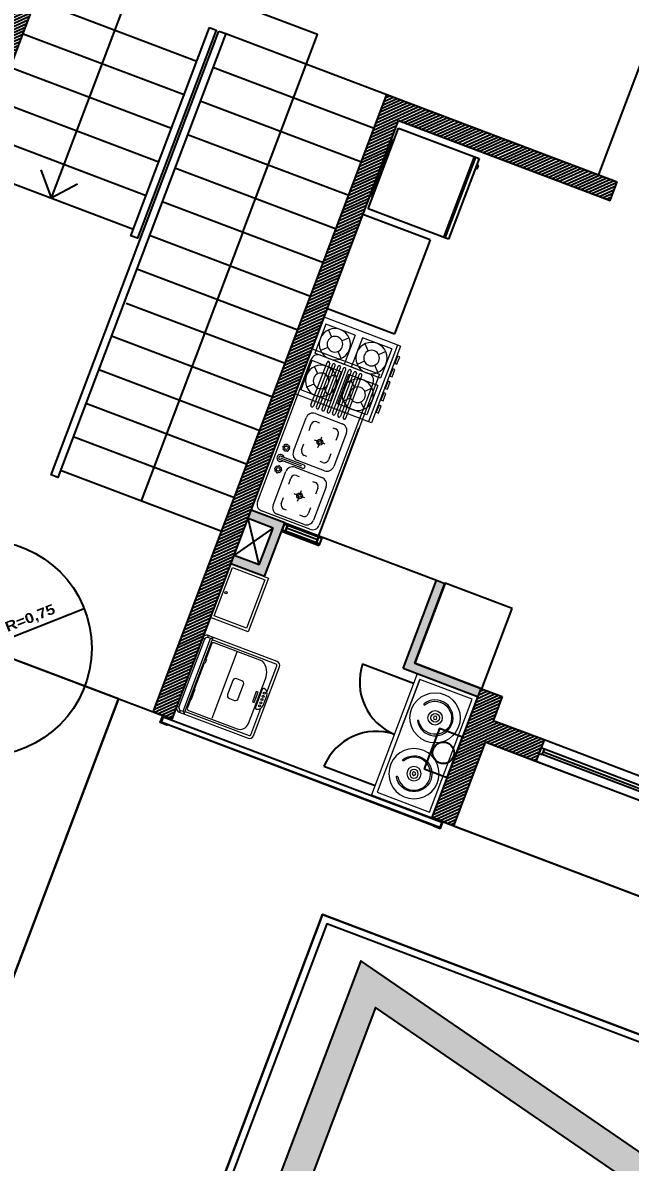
# Model space of a CAD drawing. Extents: x 0 to 346944, y 0 to 6285838.
# Drawn here: x 344162.18 to 344166.41, y 6284446.07 to 6284454 of the extents above; entities that cross this region are included whole.
import ezdxf

# ---------------------------------------------------------------- set-up
doc = ezdxf.new("R2010")
doc.units = 0
doc.header["$LTSCALE"] = 5
for name, color, linetype in [('Estacionamientos', 1, 'Continuous'), ('GRILLA', 254, 'Continuous'), ('PLANTA', 6, 'Continuous'), ('PUNTO-DE-INTERES', 254, 'Continuous')]:
    doc.layers.add(name, color=color, linetype=linetype)
doc.layers.add('Muebles', color=8, linetype='Continuous', lineweight=15)
doc.styles.add('ROMANS', font='romans.shx', dxfattribs={"height": 1})
doc.styles.get("Standard").update_dxf_attribs({"font": 'ariblk.ttf', "height": 2})
doc.dimstyles.new('GRILLA X 500', dxfattribs={"dimtxt": 0.5, "dimasz": 1.8, "dimexe": 1.25, "dimexo": 0.625, "dimtad": 0, "dimdec": 0, "dimtxsty": 'ROMANS', "dimblk": 'NONE', "dimcen": 2.5, "dimse1": 1, "dimse2": 1, "dimsd1": 1, "dimsd2": 1, "dimclrd": 256, "dimclrt": 256, "dimadec": 0, "dimazin": 0, "dimtfac": 1, "dimtdec": 0, "dimtmove": 0, "dimatfit": 3, "dimldrblk": 'NONE', "dimfxlon": 1, "dimtfill": 1, "dimlwd": -1, "dimarcsym": 2})

# ---------------------------------------------------------------- blocks, each defined once
blk = doc.blocks.new('Est.')
at = {"layer": 'Estacionamientos'}
h = blk.add_hatch(color=253, dxfattribs=at)
h.dxf.hatch_style = 1
h.paths.add_polyline_path([(3068.1608, 1567.4743), (3067.1169, 1563.2007), (3069.2046, 1563.2007)])
h.paths.add_polyline_path([(3068.9362, 1563.4115), (3067.3854, 1563.4115), (3068.1608, 1566.586)], flags=16)
at = {"layer": 'Estacionamientos', "color": 8}
for points in [[(3069.2046, 1563.2007), (3068.1608, 1567.4743), (3067.1169, 1563.2007)], [(3068.9362, 1563.4115), (3068.1608, 1566.586), (3067.3854, 1563.4115)]]:
    blk.add_lwpolyline(points, close=True, dxfattribs=at)
blk = doc.blocks.new('Refrigeradora')
for p, q in [((0.02, 0.325), (0.67, 0.325)), ((0.02, -0.325), (0.02, 0.325)), ((0.63, 0.325), (0.63, -0.325)), ((0.64, 0.325), (0.64, -0.325)), ((0.67, 0.325), (0.67, -0.325)), ((0, -0.225), (0, 0.225)), ((0, 0.225), (0.01, 0.225)), ((0.01, -0.225), (0.01, 0.225)), ((0.01, 0.175), (0.02, 0.175)), ((0, -0.225), (0.01, -0.225)), ((0.01, -0.175), (0.02, -0.175)), ((0.67, -0.325), (0.02, -0.325))]:
    blk.add_line(p, q)
blk.add_lwpolyline([(0.67, 0.274), (0.682, 0.274), (0.682, 0.2485), (0.67, 0.2485)])
blk = doc.blocks.new('cocina')
at = {"layer": 'Muebles'}
for p, q in [((36.971, 32.0011), (36.971, 32.5711)), ((37.5404, 32.5711), (36.971, 32.5711)), ((37.2165, 32.5315), (36.9983, 32.5315)), ((36.9983, 32.3133), (36.9983, 32.5315)), ((37.2165, 32.3133), (37.2165, 32.5315)), ((37.271, 32.3133), (37.271, 32.5315)), ((37.4892, 32.5315), (37.271, 32.5315)), ((37.4892, 32.3133), (37.4892, 32.5315)), ((37.5165, 32.0011), (37.5165, 32.5711)), ((37.5404, 32.0011), (37.5404, 32.5711)), ((37.0688, 32.461), (37.0303, 32.4996)), ((37.1845, 32.4996), (37.146, 32.461)), ((37.3416, 32.461), (37.303, 32.4996)), ((37.4573, 32.4996), (37.4187, 32.461)), ((37.0688, 32.3839), (37.0303, 32.3453)), ((37.1845, 32.3453), (37.146, 32.3839)), ((37.3416, 32.3839), (37.303, 32.3453)), ((37.4573, 32.3453), (37.4187, 32.3839)), ((37.2165, 32.3133), (36.9983, 32.3133)), ((37.4892, 32.3133), (37.271, 32.3133)), ((37.2165, 32.2588), (36.9983, 32.2588)), ((36.9983, 32.0406), (36.9983, 32.2588)), ((37.0688, 32.1883), (37.0303, 32.2268)), ((37.1845, 32.2268), (37.146, 32.1883)), ((37.2165, 32.0406), (37.2165, 32.2588)), ((37.271, 32.0406), (37.271, 32.2588)), ((37.4892, 32.2588), (37.271, 32.2588)), ((37.3416, 32.1883), (37.303, 32.2268)), ((37.4573, 32.2268), (37.4187, 32.1883)), ((37.4892, 32.0406), (37.4892, 32.2588)), ((37.0688, 32.1111), (37.0303, 32.0726)), ((37.1845, 32.0726), (37.146, 32.1111)), ((37.3416, 32.1111), (37.303, 32.0726)), ((37.4573, 32.0726), (37.4187, 32.1111)), ((37.5404, 32.0011), (36.971, 32.0011)), ((37.2165, 32.0406), (36.9983, 32.0406)), ((37.4892, 32.0406), (37.271, 32.0406))]:
    blk.add_line(p, q, dxfattribs=at)
for points in [[(37.5609, 32.4373), (37.5447, 32.4373), (37.5447, 32.4913), (37.5609, 32.4913)], [(37.5609, 32.3455), (37.5447, 32.3455), (37.5447, 32.3995), (37.5609, 32.3995)], [(37.5609, 32.2591), (37.5447, 32.2591), (37.5447, 32.3131), (37.5609, 32.3131)], [(37.5609, 32.1672), (37.5447, 32.1672), (37.5447, 32.2213), (37.5609, 32.2213)], [(37.5609, 32.0727), (37.5447, 32.0727), (37.5447, 32.1267), (37.5609, 32.1267)]]:
    blk.add_lwpolyline(points, close=True, dxfattribs=at)
for centre, radius in [((37.1074, 32.4224), 0.1091), ((37.3801, 32.4224), 0.1091), ((37.1074, 32.4224), 0.0545), ((37.3801, 32.4224), 0.0545), ((37.1074, 32.1497), 0.1091), ((37.3801, 32.1497), 0.1091), ((37.1074, 32.1497), 0.0545), ((37.3801, 32.1497), 0.0545)]:
    blk.add_circle(centre, radius, dxfattribs=at)
blk = doc.blocks.new('GAS')
at = {"layer": 'Muebles', "elevation": -597.625}
blk.add_lwpolyline([(38.2517, 33.8996, 1), (38.2432, 33.9048, -3.596996), (38.2432, 34.0235, 1), (38.2517, 34.0287, 3.596996)], format="xyb", close=True, dxfattribs=at)
at = {"layer": 'Muebles'}
for radius in [0.175, 0.05, 0.03]:
    blk.add_circle((38.1447, 33.9642, -597.625), radius, dxfattribs=at)
blk = doc.blocks.new('nicho gas')
at = {"layer": 'Muebles'}
for q in [(38.3429, 34.1534), (38.3429, 33.3134)]:
    blk.add_line((38.3429, 33.7734), q, dxfattribs=at)
for points in [[(37.9229, 34.1834), (38.3729, 34.1834), (38.3729, 33.2834), (37.9229, 33.2834)], [(37.9529, 34.1534), (38.3429, 34.1534), (38.3429, 33.3134), (37.9529, 33.3134)]]:
    blk.add_lwpolyline(points, close=True, dxfattribs=at)
for centre in [(38.1479, 33.9414), (38.1479, 33.5254)]:
    blk.add_circle(centre, 0.012, dxfattribs=at)
at = {"layer": 'Muebles', "xscale": -1, "rotation": 180}
blk.add_blockref('GAS', (0.0032, 67.9055, 597.625), dxfattribs=at)
at = {"layer": 'Muebles'}
blk.add_blockref('GAS', (0.0032, -0.4387, 597.625), dxfattribs=at)
blk = doc.blocks.new('lavadora')
at = {"layer": 'Muebles'}
for p, q in [((3364.8017, 1647.838), (3364.2887, 1647.838)), ((3364.7637, 1647.838), (3364.7637, 1647.268)), ((3364.7779, 1647.8237), (3364.7637, 1647.838)), ((3364.7969, 1647.8237), (3364.8017, 1647.838)), ((3364.2602, 1647.8095), (3364.2602, 1647.2965)), ((3364.2792, 1647.8095), (3364.2792, 1647.6126)), ((3364.7637, 1647.819), (3364.2887, 1647.819)), ((3364.7447, 1647.8047), (3364.3837, 1647.8047)), ((3364.5728, 1647.306), (3364.5728, 1647.8)), ((3364.7589, 1647.724), (3364.7589, 1647.7905)), ((3364.7779, 1647.8237), (3364.7779, 1647.2822)), ((3364.7969, 1647.8237), (3364.7779, 1647.8237)), ((3364.8159, 1647.8047), (3364.8302, 1647.8095)), ((3364.8159, 1647.3012), (3364.8159, 1647.8047)), ((3364.8302, 1647.2965), (3364.8302, 1647.8095)), ((3364.3219, 1647.743), (3364.3219, 1647.4102)), ((3364.7542, 1647.724), (3364.7542, 1647.6477)), ((3364.7637, 1647.724), (3364.7542, 1647.724)), ((3364.7637, 1647.6477), (3364.7637, 1647.724)), ((3364.3153, 1647.6218), (3364.3153, 1647.4837)), ((3364.4497, 1647.605), (3364.4497, 1647.5005)), ((3364.5086, 1647.6259), (3364.4706, 1647.6259)), ((3364.5295, 1647.5005), (3364.5295, 1647.605)), ((3364.7542, 1647.6477), (3364.7637, 1647.6477)), ((3364.7589, 1647.4577), (3364.7589, 1647.6477)), ((3364.2716, 1647.5888), (3364.2716, 1647.5166)), ((3364.3362, 1647.5907), (3364.3362, 1647.5147)), ((3364.3504, 1647.5907), (3364.3362, 1647.5907)), ((3364.3362, 1647.5147), (3364.3504, 1647.5147)), ((3364.3504, 1647.5147), (3364.3504, 1647.5907)), ((3364.2792, 1647.4929), (3364.2792, 1647.2965)), ((3364.4706, 1647.4796), (3364.5086, 1647.4796)), ((3364.7542, 1647.4292), (3364.7542, 1647.4577)), ((3364.7542, 1647.4577), (3364.7637, 1647.4577)), ((3364.7637, 1647.4577), (3364.7637, 1647.4292)), ((3364.7637, 1647.4292), (3364.7542, 1647.4292)), ((3364.7589, 1647.3155), (3364.7589, 1647.4292)), ((3364.2887, 1647.287), (3364.7637, 1647.287)), ((3364.3837, 1647.3012), (3364.7447, 1647.3012)), ((3364.7779, 1647.2822), (3364.7637, 1647.268)), ((3364.7779, 1647.2822), (3364.7969, 1647.2822)), ((3364.7969, 1647.2822), (3364.8017, 1647.268)), ((3364.8159, 1647.3012), (3364.8302, 1647.2965)), ((3364.2887, 1647.268), (3364.8017, 1647.268))]:
    blk.add_line(p, q, dxfattribs=at)
for centre in [(3364.2934, 1647.6002), (3364.2934, 1647.5765), (3364.2934, 1647.5527), (3364.2934, 1647.529), (3364.2934, 1647.5052)]:
    blk.add_circle(centre, 0.00713, dxfattribs=at)
for centre, radius, start, end in [((3364.2887, 1647.8095), 0.0285, 90, 180), ((3364.8017, 1647.8095), 0.0285, 0, 90), ((3364.2887, 1647.8095), 0.0095, 90, 180), ((3364.3837, 1647.743), 0.0618, 90, 180), ((3364.7447, 1647.7905), 0.0143, 0, 90), ((3364.7969, 1647.8047), 0.019, 0, 90), ((3364.3124, 1647.5888), 0.0408, 98.21321, 180), ((3364.3077, 1647.6218), 0.0076, 0, 98.21321), ((3364.4706, 1647.605), 0.0209, 90, 180), ((3364.5086, 1647.605), 0.0209, 0, 90), ((3364.3124, 1647.5166), 0.0408, 180, 261.78679), ((3364.3077, 1647.4837), 0.0076, 261.78679, 0), ((3364.4706, 1647.5005), 0.0209, 180, 270), ((3364.5086, 1647.5005), 0.0209, 270, 0), ((3364.4393, 1647.4048), 0.1176, 177.32053, 241.72975), ((3364.2887, 1647.2965), 0.0285, 180, 270), ((3364.2887, 1647.2965), 0.0095, 180, 270), ((3364.7447, 1647.3155), 0.0143, 270, 0), ((3364.7969, 1647.3012), 0.019, 270, 0), ((3364.8017, 1647.2965), 0.0285, 270, 0)]:
    blk.add_arc(centre, radius, start, end, dxfattribs=at)
blk = doc.blocks.new('lavamopa')
at = {"layer": 'Muebles', "elevation": 601.4878}
for points in [[(39.4163, 32.9535), (39.8163, 32.9535), (39.8163, 32.6735), (39.4163, 32.6735)], [(39.4363, 32.9335), (39.7963, 32.9335), (39.7963, 32.6935), (39.4363, 32.6935)]]:
    blk.add_lwpolyline(points, close=True, dxfattribs=at)
at = {"layer": 'Muebles'}
blk.add_circle((39.6163, 32.7124, 601.4878), 0.00735, dxfattribs=at)
blk = doc.blocks.new('Lava Plato')
at = {"layer": 'Muebles'}
for p, q in [((3364.3268, 1648.6459), (3364.6868, 1648.6459)), ((3364.2768, 1647.5359), (3364.2768, 1648.5959)), ((3364.3868, 1648.2975), (3364.3868, 1648.614)), ((3364.4068, 1648.614), (3364.4068, 1648.2975)), ((3364.4268, 1648.614), (3364.4268, 1648.2975)), ((3364.4468, 1648.2975), (3364.4468, 1648.614)), ((3364.4668, 1648.614), (3364.4668, 1648.2975)), ((3364.4868, 1648.2975), (3364.4868, 1648.614)), ((3364.5068, 1648.614), (3364.5068, 1648.2975)), ((3364.5268, 1648.2975), (3364.5268, 1648.614)), ((3364.5468, 1648.2975), (3364.5468, 1648.614)), ((3364.5668, 1648.614), (3364.5668, 1648.2975)), ((3364.5868, 1648.2975), (3364.5868, 1648.614)), ((3364.6068, 1648.614), (3364.6068, 1648.2975)), ((3364.6268, 1648.614), (3364.6268, 1648.2975)), ((3364.6468, 1648.2975), (3364.6468, 1648.614)), ((3364.7368, 1648.5959), (3364.7368, 1647.5359)), ((3364.4368, 1648.2527), (3364.6368, 1648.2527)), ((3364.3868, 1647.9527), (3364.3868, 1648.2027)), ((3364.4368, 1648.1277), (3364.4368, 1648.1727)), ((3364.4668, 1648.2027), (3364.4868, 1648.2027)), ((3364.5868, 1648.2027), (3364.6068, 1648.2027)), ((3364.6368, 1648.1727), (3364.6368, 1648.1277)), ((3364.6868, 1648.2027), (3364.6868, 1647.9527)), ((3364.5268, 1648.0777), (3364.4968, 1648.0777)), ((3364.5368, 1648.0877), (3364.5368, 1648.1177)), ((3364.5368, 1648.0377), (3364.5368, 1648.0677)), ((3364.5768, 1648.0777), (3364.5468, 1648.0777)), ((3364.4368, 1647.9827), (3364.4368, 1648.0277)), ((3364.6368, 1648.0277), (3364.6368, 1647.9827)), ((3364.4868, 1647.9527), (3364.4668, 1647.9527)), ((3364.6068, 1647.9527), (3364.5868, 1647.9527)), ((3364.3193, 1647.8902), (3364.4886, 1647.8902)), ((3364.3193, 1647.8777), (3364.4761, 1647.8777)), ((3364.3193, 1647.8652), (3364.4886, 1647.8652)), ((3364.6368, 1647.9027), (3364.4368, 1647.9027)), ((3364.4368, 1647.8527), (3364.6368, 1647.8527)), ((3364.3868, 1647.5527), (3364.3868, 1647.8027)), ((3364.4368, 1647.7277), (3364.4368, 1647.7727)), ((3364.4668, 1647.8027), (3364.4868, 1647.8027)), ((3364.5868, 1647.8027), (3364.6068, 1647.8027)), ((3364.6368, 1647.7727), (3364.6368, 1647.7277)), ((3364.6868, 1647.8027), (3364.6868, 1647.5527)), ((3364.5268, 1647.6777), (3364.4968, 1647.6777)), ((3364.5368, 1647.6877), (3364.5368, 1647.7177)), ((3364.5768, 1647.6777), (3364.5468, 1647.6777)), ((3364.4368, 1647.5827), (3364.4368, 1647.6277)), ((3364.5368, 1647.6377), (3364.5368, 1647.6677)), ((3364.6368, 1647.6277), (3364.6368, 1647.5827)), ((3364.4868, 1647.5527), (3364.4668, 1647.5527)), ((3364.6068, 1647.5527), (3364.5868, 1647.5527)), ((3364.6868, 1647.4859), (3364.3268, 1647.4859)), ((3364.6368, 1647.5027), (3364.4368, 1647.5027))]:
    blk.add_line(p, q, dxfattribs=at)
blk.add_lwpolyline([(3364.2568, 1648.6659), (3364.7568, 1648.6659), (3364.7568, 1647.4659), (3364.2568, 1647.4659)], close=True, dxfattribs=at)
for centre, radius in [((3364.5368, 1648.0777), 0.02), ((3364.5368, 1648.0777), 0.01), ((3364.3318, 1647.9577), 0.0125), ((3364.3318, 1647.7977), 0.0125), ((3364.5368, 1647.6777), 0.02), ((3364.5368, 1647.6777), 0.01)]:
    blk.add_circle(centre, radius, dxfattribs=at)
for centre, radius, start, end in [((3364.3268, 1648.5959), 0.05, 90, 180), ((3364.3968, 1648.614), 0.01, 90, 180), ((3364.3968, 1648.614), 0.01, 0, 90), ((3364.4368, 1648.614), 0.01, 90, 180), ((3364.4368, 1648.614), 0.01, 0, 90), ((3364.4768, 1648.614), 0.01, 90, 180), ((3364.4768, 1648.614), 0.01, 0, 90), ((3364.5168, 1648.614), 0.01, 90, 180), ((3364.5168, 1648.614), 0.01, 0, 90), ((3364.5568, 1648.614), 0.01, 90, 180), ((3364.5568, 1648.614), 0.01, 0, 90), ((3364.5968, 1648.614), 0.01, 90, 180), ((3364.5968, 1648.614), 0.01, 0, 90), ((3364.6368, 1648.614), 0.01, 90, 180), ((3364.6368, 1648.614), 0.01, 0, 90), ((3364.6868, 1648.5959), 0.05, 0, 90), ((3364.3968, 1648.2975), 0.01, 180, 270), ((3364.4368, 1648.2027), 0.05, 90, 180), ((3364.3968, 1648.2975), 0.01, 270, 0), ((3364.4368, 1648.2975), 0.01, 180, 270), ((3364.4368, 1648.2975), 0.01, 270, 0), ((3364.4768, 1648.2975), 0.01, 180, 270), ((3364.4768, 1648.2975), 0.01, 270, 0), ((3364.5168, 1648.2975), 0.01, 180, 270), ((3364.5168, 1648.2975), 0.01, 270, 0), ((3364.5568, 1648.2975), 0.01, 180, 270), ((3364.5568, 1648.2975), 0.01, 270, 0), ((3364.5968, 1648.2975), 0.01, 180, 270), ((3364.5968, 1648.2975), 0.01, 270, 0), ((3364.6368, 1648.2975), 0.01, 180, 270), ((3364.6368, 1648.2975), 0.01, 270, 0), ((3364.6368, 1648.2027), 0.05, 0, 90), ((3364.4668, 1648.1727), 0.03, 90, 180), ((3364.6068, 1648.1727), 0.03, 0, 90), ((3364.3318, 1647.9577), 0.025, 170.79311, 189.2069), ((3364.3078, 1647.9677), 0.00598, 263.5191, 51.4809), ((3364.3078, 1647.9478), 0.00598, 308.5191, 96.4809), ((3364.3318, 1647.9577), 0.025, 125.79311, 144.2069), ((3364.3318, 1647.9577), 0.025, 215.79311, 234.2069), ((3364.3218, 1647.9817), 0.00598, 218.5191, 6.4809), ((3364.3218, 1647.9337), 0.00598, 353.5191, 141.4809), ((3364.3318, 1647.9577), 0.025, 80.79311, 99.2069), ((3364.3318, 1647.9577), 0.025, 260.79311, 279.2069), ((3364.3417, 1647.9817), 0.00598, 173.5191, 321.4809), ((3364.3417, 1647.9337), 0.00598, 38.5191, 186.4809), ((3364.3318, 1647.9577), 0.025, 35.79311, 54.2069), ((3364.3318, 1647.9577), 0.025, 305.79311, 324.2069), ((3364.3558, 1647.9677), 0.00598, 128.5191, 276.4809), ((3364.3558, 1647.9478), 0.00598, 83.5191, 231.4809), ((3364.3318, 1647.9577), 0.025, 350.79311, 9.2069), ((3364.4368, 1647.9527), 0.05, 180, 270), ((3364.4668, 1647.9827), 0.03, 180, 270), ((3364.6068, 1647.9827), 0.03, 270, 0), ((3364.6368, 1647.9527), 0.05, 270, 0), ((3364.3193, 1647.8777), 0.025, 30, 330), ((3364.3193, 1647.8777), 0.0125, 90, 270), ((3364.4368, 1647.8027), 0.05, 90, 180), ((3364.4886, 1647.8777), 0.0125, 270, 90), ((3364.6368, 1647.8027), 0.05, 0, 90), ((3364.3318, 1647.7977), 0.025, 170.79311, 189.2069), ((3364.3078, 1647.8077), 0.00598, 263.5191, 51.4809), ((3364.3078, 1647.7878), 0.00598, 308.5191, 96.4809), ((3364.3318, 1647.7977), 0.025, 125.79311, 144.2069), ((3364.3318, 1647.7977), 0.025, 215.79311, 234.2069), ((3364.3218, 1647.8217), 0.00598, 218.5191, 6.4809), ((3364.3218, 1647.7737), 0.00598, 353.5191, 141.4809), ((3364.3318, 1647.7977), 0.025, 80.79311, 99.2069), ((3364.3318, 1647.7977), 0.025, 260.79311, 279.2069), ((3364.3417, 1647.8217), 0.00598, 173.5191, 321.4809), ((3364.3417, 1647.7737), 0.00598, 38.5191, 186.4809), ((3364.3318, 1647.7977), 0.025, 35.79311, 54.2069), ((3364.3318, 1647.7977), 0.025, 305.79311, 324.2069), ((3364.3558, 1647.8077), 0.00598, 128.5191, 276.4809), ((3364.3558, 1647.7878), 0.00598, 83.5191, 231.4809), ((3364.3318, 1647.7977), 0.025, 350.79311, 9.2069), ((3364.4668, 1647.7727), 0.03, 90, 180), ((3364.6068, 1647.7727), 0.03, 0, 90), ((3364.3268, 1647.5359), 0.05, 180, 270), ((3364.4368, 1647.5527), 0.05, 180, 270), ((3364.4668, 1647.5827), 0.03, 180, 270), ((3364.6068, 1647.5827), 0.03, 270, 0), ((3364.6368, 1647.5527), 0.05, 270, 0), ((3364.6868, 1647.5359), 0.05, 270, 0)]:
    blk.add_arc(centre, radius, start, end, dxfattribs=at)
blk = doc.blocks.new('PLANTA 2')
at = {"layer": 'PUNTO-DE-INTERES'}
h = blk.add_hatch(dxfattribs=at)
h.set_pattern_fill('LINE', color=256, scale=0.003, angle=204.0586)
h.set_pattern_definition([(204.0585514, (1754.154865, 179.686846), (0.003883056714, -0.008697556873), [])])
h.paths.add_polyline_path([(-15.7049, 5.4893), (-14.8833, 7.6361), (-15.6845, 7.9427), (-15.7095, 7.8774), (-14.9737, 7.5958), (-15.7703, 5.5143)])
h.paths.add_polyline_path([(-16.7484, 5.8886), (-16.6372, 6.1793), (-16.8142, 6.247), (-16.7856, 6.3217), (-16.6086, 6.254), (-16.5764, 6.3381), (-16.5017, 6.3095), (-16.6737, 5.86)])
h.paths.add_polyline_path([(-17.5613, 6.5329), (-17.8695, 6.6509), (-17.841, 6.7256), (-17.5327, 6.6076)])
h.paths.add_polyline_path([(-18.3365, 6.8296), (-18.6681, 6.9565), (-18.6395, 7.0312), (-18.3079, 6.9043)])
h.paths.add_polyline_path([(-19.135, 7.1352), (-20.2418, 7.5587), (-20.2132, 7.6334), (-19.1064, 7.2099)])
h.paths.add_polyline_path([(-20.53, 8.2044), (-20.4553, 8.1758), (-20.1013, 9.1009), (-20.176, 9.1295)])
h.paths.add_polyline_path([(-15.4433, 8.3772), (-20.1074, 10.1621), (-20.4895, 9.1638), (-20.4147, 9.1352), (-20.0452, 10.1009), (-15.5212, 8.3696), (-15.5237, 8.363), (-15.4583, 8.338)])
h = blk.add_hatch(dxfattribs=at)
h.set_pattern_fill('LINE', color=256, scale=0.003, angle=24.0586)
h.set_pattern_definition([(24.0585514, (-1782.393006, -163.945917), (-0.003883056714, 0.008697556873), [])])
h.paths.add_polyline_path([(-14.5281, 5.0389), (-13.7065, 7.1858), (-12.9053, 6.8792), (-12.9304, 6.8138), (-13.6662, 7.0954), (-14.4627, 5.0139)])
h.paths.add_polyline_path([(-13.4846, 4.6396), (-13.3733, 4.9302), (-13.1964, 4.8625), (-13.1678, 4.9372), (-13.3447, 5.0049), (-13.3126, 5.089), (-13.3873, 5.1176), (-13.5593, 4.6682)])
h.paths.add_polyline_path([(-12.4492, 4.5766), (-12.141, 4.4586), (-12.1124, 4.5333), (-12.4206, 4.6513)])
h.paths.add_polyline_path([(-11.674, 4.2799), (-11.3425, 4.153), (-11.3139, 4.2277), (-11.6454, 4.3546)])
h.paths.add_polyline_path([(-9.3018, 3.3721), (-9.3479, 3.4755), (-8.8438, 4.7927), (-8.7691, 4.7641)])
h.paths.add_polyline_path([(-10.3286, 3.8507), (-10.3572, 3.776), (-10.8755, 3.9743), (-10.8469, 4.049)])
h.paths.add_polyline_path([(-9.61, 3.49), (-9.5814, 3.5647), (-9.3479, 3.4754), (-9.302, 3.3722)])
h.paths.add_polyline_path([(-12.7949, 7.3637), (-8.1308, 5.5788), (-8.5128, 4.5804), (-8.5875, 4.609), (-8.218, 5.5747), (-12.742, 7.306), (-12.7445, 7.2995), (-12.8099, 7.3245)])
h = blk.add_hatch(dxfattribs=at)
h.set_pattern_fill('JIS_STN_2.5', color=256, scale=0.0075, angle=-20.9414)
h.set_pattern_definition([(24.0585514, (-1782.393006, -163.945917), (-0.00764381243, 0.01712117495), []), (24.0585514, (-1782.380643, -163.950648), (-0.00764381243, 0.01712117495), [0.009, -0.00375])])
h.paths.add_polyline_path([(-14.2559, 5.5544), (-14.1392, 5.5097), (-14.0677, 5.6965), (-14.1844, 5.7412), (-14.1956, 5.712), (-14.108, 5.6785), (-14.1572, 5.5501), (-14.2447, 5.5836)])
h.paths.add_polyline_path([(-13.5108, 5.4834), (-13.6171, 5.2056), (-13.3873, 5.1176), (-13.3984, 5.0884), (-13.6575, 5.1876), (-13.54, 5.4946)])
h.paths.add_polyline_path([(-11.6956, 6.4617), (-11.7237, 6.4725), (-12.4206, 4.6513), (-12.3926, 4.6406)])
h.paths.add_polyline_path([(-11.3492, 6.3179), (-10.9242, 6.1553), (-11.035, 5.8658), (-11.3152, 5.973), (-11.4939, 5.506), (-11.2137, 5.3988), (-11.6174, 4.3439), (-11.6454, 4.3546), (-11.2525, 5.3815), (-11.5327, 5.4887), (-11.3325, 6.0117), (-11.0523, 5.9045), (-10.963, 6.138), (-11.3599, 6.2899)])
h.paths.add_polyline_path([(-10.5621, 3.94), (-9.8689, 5.7514), (-10.5506, 6.0123), (-10.5614, 5.9843), (-9.9076, 5.7341), (-10.5901, 3.9507)])
h.paths.add_polyline_path([(-8.855, 4.7635), (-9.1363, 4.8712), (-8.9934, 5.2447), (-9.5479, 5.4569), (-9.6551, 5.1767), (-9.6832, 5.1875), (-9.5647, 5.4969), (-8.953, 5.2628), (-9.096, 4.8892), (-8.8438, 4.7927)])
h.paths.add_polyline_path([(-8.469, 5.6707), (-8.4935, 5.6065), (-8.2425, 5.5105), (-8.2537, 5.4813), (-8.5339, 5.5885), (-8.4982, 5.6819)])
h.paths.add_polyline_path([(-9.4027, 5.8364), (-9.4307, 5.8471), (-9.3667, 6.0143), (-9.3387, 6.0036)])
for p, q in [((-15.7049, 5.4893), (-14.8833, 7.6361)), ((-12.8099, 7.3245), (-12.9707, 6.9042)), ((-14.5281, 5.0389), (-13.7065, 7.1858)), ((-13.7065, 7.1858), (-12.9053, 6.8792)), ((-14.4627, 5.0139), (-13.6662, 7.0954)), ((-13.6662, 7.0954), (-12.9304, 6.8138)), ((-12.9304, 6.8138), (-12.9053, 6.8792)), ((-14.4903, 6.8165), (-13.9299, 6.6021)), ((-14.2101, 6.7093), (-14.5675, 5.7754)), ((-14.535, 6.6998), (-13.9746, 6.4853)), ((-14.5796, 6.583), (-14.0193, 6.3686)), ((-14.6173, 6.4636), (-14.0639, 6.2518)), ((-14.669, 6.3496), (-14.1086, 6.1351)), ((-14.7137, 6.2328), (-14.1533, 6.0184)), ((-14.7583, 6.1161), (-14.198, 5.9016)), ((-14.803, 5.9993), (-14.2427, 5.7849)), ((-14.8477, 5.8826), (-14.2873, 5.6681)), ((-14.108, 5.6785), (-14.1956, 5.712)), ((-14.1572, 5.5501), (-14.1956, 5.712)), ((-14.0677, 5.6965), (-14.1844, 5.7412)), ((-14.2447, 5.5836), (-14.108, 5.6785)), ((-14.1572, 5.5501), (-14.108, 5.6785)), ((-14.1392, 5.5097), (-14.0677, 5.6965)), ((-14.0677, 5.6965), (-13.9369, 5.6465)), ((-14.058, 5.6868), (-14.0652, 5.6681)), ((-14.0789, 5.6673), (-13.9481, 5.6173)), ((-13.9481, 5.6173), (-13.9369, 5.6465)), ((-13.9369, 5.6465), (-13.54, 5.4946)), ((-14.1392, 5.5097), (-14.2559, 5.5544)), ((-14.1572, 5.5501), (-14.2447, 5.5836)), ((-14.5281, 5.0389), (-15.7049, 5.4893)), ((-13.6575, 5.1876), (-13.54, 5.4946)), ((-13.6171, 5.2056), (-13.5108, 5.4834)), ((-13.54, 5.4946), (-13.5108, 5.4834)), ((-14.7669, 5.3998), (-15.1165, 5.2641)), ((-13.7985, 5.2041), (-13.6211, 5.1362)), ((-13.3873, 5.1176), (-13.6171, 5.2056)), ((-13.3984, 5.0884), (-13.6575, 5.1876)), ((-13.3873, 5.1176), (-13.5593, 4.6682)), ((-13.3873, 5.1176), (-13.3126, 5.089)), ((-14.6495, 5.0854), (-15.2571, 3.4977)), ((-13.3126, 5.089), (-13.3447, 5.0049)), ((-14.4627, 5.0139), (-14.5281, 5.0389)), ((-13.1678, 4.9372), (-13.3447, 5.0049)), ((-13.3733, 4.9302), (-13.4846, 4.6396)), ((-13.1964, 4.8625), (-13.3733, 4.9302)), ((-13.1678, 4.9372), (-13.1964, 4.8625)), ((-12.4206, 4.6513), (-13.1678, 4.9372)), ((-13.9344, 4.8492), (-13.7569, 4.7813)), ((-12.4492, 4.5766), (-13.1964, 4.8625)), ((-13.4846, 4.6396), (-13.5593, 4.6682)), ((-4.6015, 0.7583), (-13.941, 4.3324))]:
    blk.add_line(p, q, dxfattribs=at)
at = {"layer": 'PUNTO-DE-INTERES', "ltscale": 4}
for p, q in [((-14.928, 7.5194), (-14.3676, 7.3049)), ((-14.9727, 7.4026), (-14.4123, 7.1882)), ((-14.2669, 7.4002), (-13.7065, 7.1858)), ((-15.0173, 7.2859), (-14.457, 7.0715)), ((-14.3116, 7.2835), (-13.7512, 7.069)), ((-15.062, 7.1692), (-14.5016, 6.9547)), ((-14.3563, 7.1668), (-13.7959, 6.9523)), ((-15.1067, 7.0524), (-14.5463, 6.838)), ((-14.4009, 7.05), (-13.8406, 6.8356)), ((-15.1514, 6.9357), (-14.591, 6.7212)), ((-14.4456, 6.9333), (-13.8852, 6.7188))]:
    blk.add_line(p, q, dxfattribs=at)
at = {"layer": 'PUNTO-DE-INTERES', "ltscale": 30}
for p, q in [((-13.5578, 6.6792), (-13.7913, 6.7685)), ((-13.5578, 6.6792), (-13.6829, 6.3523)), ((-13.9164, 6.4416), (-13.6829, 6.3523)), ((-13.808, 6.0254), (-13.9509, 5.6518))]:
    blk.add_line(p, q, dxfattribs=at)
at = {"layer": 'PUNTO-DE-INTERES'}
for points in [[(-4.7111, 1.282), (-13.5219, 4.6539), (-13.5309, 4.6305), (-13.5542, 4.6395), (-14.4801, 4.9965), (-14.481, 4.9941), (-14.5044, 5.0031), (-14.4954, 5.0264), (-15.7376, 5.5018), (-15.7465, 5.4784), (-15.7699, 5.4874), (-16.6958, 5.8444), (-16.6967, 5.8421), (-16.72, 5.851), (-16.7111, 5.8743), (-22.227, 7.9852), (-22.8367, 6.3983), (-21.4569, 5.8703), (-21.0101, 7.0377), (-16.3404, 5.2507), (-16.7872, 4.0832), (-14.3877, 3.165), (-13.941, 4.3324), (-4.6015, 0.7583)], [(-13.9542, 5.6363), (-14.0616, 5.6774)], [(-13.9506, 5.6457), (-14.058, 5.6868)], [(-14.0652, 5.6681), (-13.9578, 5.627), (-13.9506, 5.6457)], [(-14.481, 4.9941), (-14.5044, 5.0031), (-14.4954, 5.0264), (-14.4721, 5.0175), (-14.473, 5.0151), (-14.494, 5.0232), (-14.5011, 5.0045), (-14.4801, 4.9965), (-14.481, 4.9941)], [(-12.8108, 4.7685), (-12.8179, 4.7498), (-13.174, 4.886), (-13.1668, 4.9047)], [(-13.1704, 4.8954), (-12.8143, 4.7591)], [(-12.8108, 4.7685), (-13.1668, 4.9047)], [(-13.5542, 4.6395), (-13.5309, 4.6305), (-13.5219, 4.6539), (-13.5453, 4.6628), (-13.5462, 4.6604), (-13.5252, 4.6524), (-13.5323, 4.6337), (-13.5533, 4.6418), (-13.5542, 4.6395)], [(-5.0483, -0.4092), (-4.6015, 0.7583), (-13.941, 4.3324), (-14.3877, 3.165)], [(-13.941, 4.3324), (-14.3877, 3.165), (-5.0483, -0.4092)], [(-5.0716, -0.4002), (-4.6338, 0.7439), (-13.9266, 4.3001), (-14.3644, 3.156)]]:
    blk.add_lwpolyline(points, dxfattribs=at)
at = {"layer": 'PUNTO-DE-INTERES', "ltscale": 4}
for points in [[(-14.2101, 6.7093), (-13.9473, 7.396), (-14.5695, 7.6342), (-14.877, 6.8307)], [(-14.9129, 6.9282), (-14.877, 6.8307), (-14.7852, 6.8793)]]:
    blk.add_lwpolyline(points, dxfattribs=at)
blk.add_lwpolyline([(-14.3229, 7.4217), (-14.2996, 7.4127), (-14.5766, 6.6889), (-14.5999, 6.6979)], close=True, dxfattribs=at)
at = {"layer": 'PUNTO-DE-INTERES'}
for points in [[(-14.2902, 7.4092), (-14.2669, 7.4002), (-14.8572, 5.8577), (-14.8806, 5.8666)], [(-14.0768, 5.6726), (-14.0652, 5.6681), (-14.058, 5.6868), (-14.0697, 5.6912)], [(-13.9578, 5.627), (-13.9461, 5.6225), (-13.9389, 5.6412), (-13.9506, 5.6457)], [(-14.6495, 5.0854), (-15.5835, 5.4428), (-16.1911, 3.8551), (-15.2571, 3.4977)], [(-14.494, 5.0232), (-13.5252, 4.6524), (-13.5323, 4.6337), (-14.5011, 5.0045)], [(-13.5851, 4.8386), (-13.5057, 4.8083), (-13.4521, 4.9484), (-13.5315, 4.9787)], [(-13.4846, 4.6396), (-4.7485, 1.2963), (-4.6372, 1.587), (-8.7088, 3.1451), (-8.2046, 4.4625), (-8.7977, 4.6894), (-9.3018, 3.3721), (-13.3733, 4.9302)], [(-13.1856, 4.8905), (-13.174, 4.886), (-13.1668, 4.9047), (-13.1785, 4.9092)]]:
    blk.add_lwpolyline(points, close=True, dxfattribs=at)
at = {"layer": 'PUNTO-DE-INTERES', "ltscale": 30}
blk.add_lwpolyline([(-13.277, 5.395), (-13.5104, 5.4844), (-13.6171, 5.2056), (-13.3836, 5.1162)], close=True, dxfattribs=at)
at = {"layer": 'PUNTO-DE-INTERES', "ltscale": 0.5}
blk.add_circle((-15.1165, 5.2641), 0.375, dxfattribs=at)
at = {"layer": 'PUNTO-DE-INTERES'}
blk.add_circle((-13.5186, 4.8935), 0.0375, dxfattribs=at)
for centre, start, end in [((-13.6114, 5.1405), 161.2332, 246.8839), ((-13.7526, 4.7716), 71.2332, 156.8839)]:
    blk.add_arc(centre, 0.1977, start, end, dxfattribs=at)
for name, p, xscale, yscale, zscale, rotation in [('Refrigeradora', (-13.7287, 6.932), 0.4615384503008885, 0.4615384503008885, 0.4615384503008885, 339.058551410992), ('cocina', (-25.4736, 27.9619), -0.5, 0.5, 0.5, 159.058551410992), ('Lava Plato', (-1879.6152, -162.3653), 0.5, 0.5, 0.5, 339.058551410992), ('lavamopa', (-22.4696, 29.7997, -300.7439), 0.4999999999999999, 0.4999999999999999, 0.4999999999999999, 249.0585514109921), ('lavadora', (1851.3139, 173.222), 0.5, 0.5, 0.5, 159.0585514109921), ('nicho gas', (-1.7983, -17.6514), -0.5, 0.5, 0.5, 339.058551410992), ('Est.', (-195.666, 1715.787), 0.4999999999999999, 0.4999999999999999, 0.4999999999999999, 249.0585514109921)]:
    blk.add_blockref(name, p, dxfattribs=dict(at, xscale=xscale, yscale=yscale, zscale=zscale, rotation=rotation))
at = {"layer": 'PUNTO-DE-INTERES', "insert": (-14.9547, 5.3655), "char_height": 0.035, "attachment_point": 5, "rotation": 21.2071}
blk.add_mtext('R=0,75', dxfattribs=at)
blk = doc.blocks.new('PLANTA')
at = {"layer": 'PLANTA', "xscale": 2, "yscale": 2, "zscale": 2, "rotation": 0.2194448801566033}
blk.add_blockref('PLANTA 2', (31.6062, -31.5921), dxfattribs=at)
blk = doc.blocks.new('*D119')
at = {"layer": 'Defpoints', "color": 0, "ltscale": 0.5, "transparency": 16777216}
for p in [(344297.865, 6284457.2934), (344300, 6284395.5004), (0, 0)]:
    blk.add_point(p, dxfattribs=at)
at = {"layer": 'GRILLA', "ltscale": 0.5, "transparency": 16777216, "insert": (344297.865, 6284461.7279), "char_height": 1, "attachment_point": 5, "rotation": 90, "style": 'ROMANS', "bg_fill": 3, "box_fill_scale": 1.1, "bg_fill_color": 256, "bg_fill_true_color": 13158600, "bg_fill_transparency": 0}
blk.add_mtext('X-344300', dxfattribs=at)
blk = doc.blocks.new('_None')

msp = doc.modelspace()

# ---------------------------------------------------------------- block references
at = {"layer": 'PLANTA'}
msp.add_blockref('PLANTA', (344160.5769, 6284470.8255), dxfattribs=at)

# ---------------------------------------------------------------- next in the draw order: dimensions: what is measured, and where the dimension line sits
at = {"layer": 'GRILLA', "ltscale": 0.5}
dim = msp.add_ordinate_dim(feature_location=(344300, 6284395.5004), offset=(-2.135, 61.793), dtype=1, origin=(0, 0), dimstyle='GRILLA X 500', override={"dimpost": 'X-<>', "dimsah": 1}, dxfattribs=at)
dim.commit()
dim.dimension.update_dxf_attribs({"geometry": '*D119', "text_midpoint": (344297.865, 6284461.7279)})

doc.saveas('drawing.dxf')
